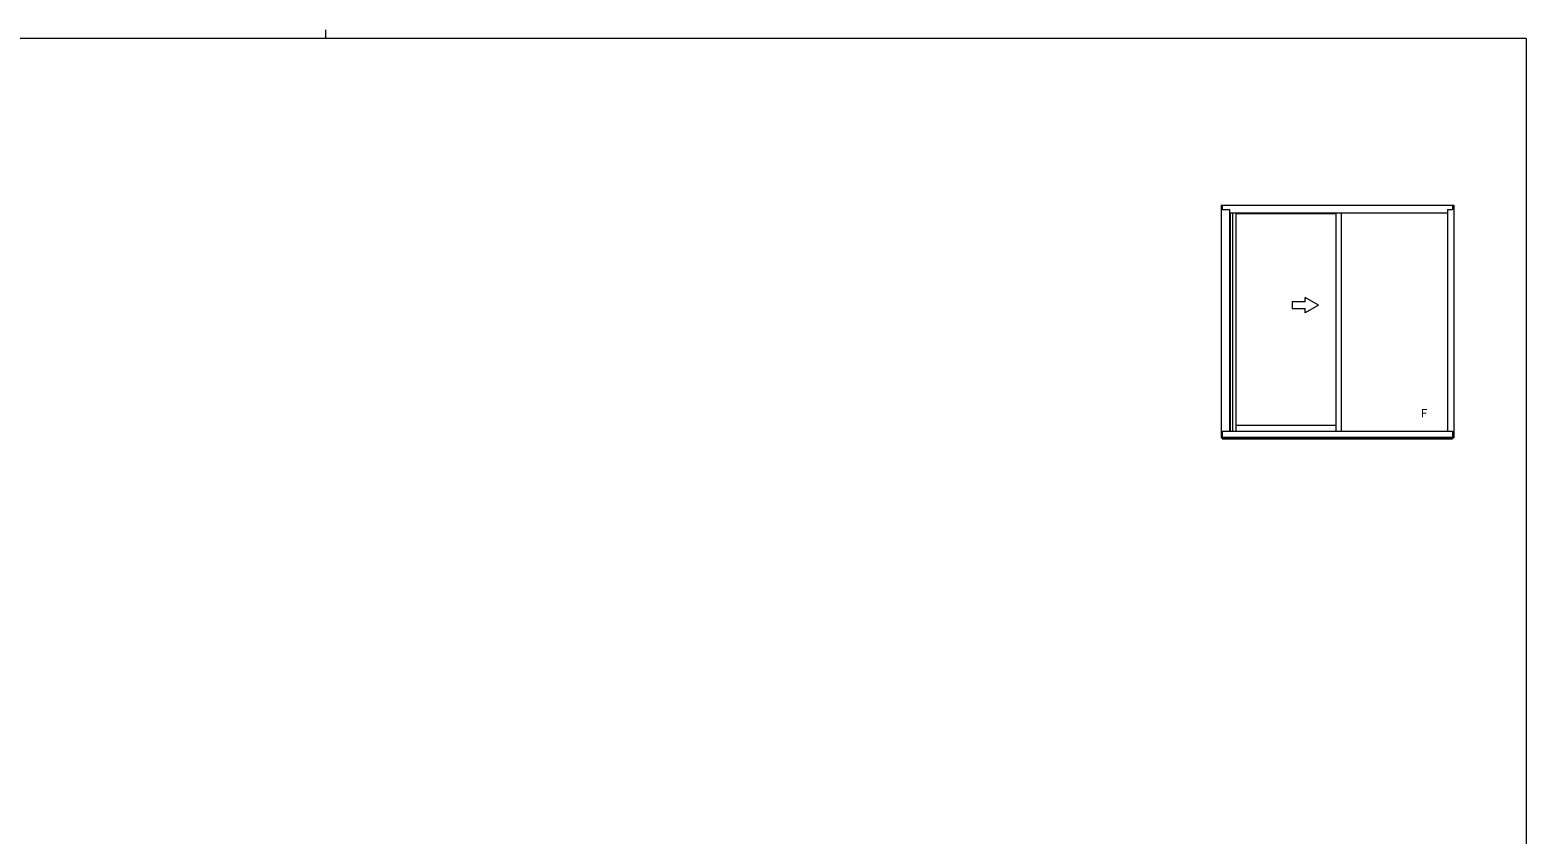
# Model space of a CAD drawing. Units: millimetres, scale not verified. Extents: x -567 to 567, y -403 to 403.
# Drawn here: x -148 to 537, y 35 to 403 of the extents above; entities that cross this region are included whole.
import ezdxf
from ezdxf.enums import TextEntityAlignment as Align

# ---------------------------------------------------------------- set-up
doc = ezdxf.new("R2010")
doc.units = ezdxf.units.MM
doc.header["$LTSCALE"] = 2
doc.layers.add('0-3_YKK_11', color=4, linetype='Continuous', lineweight=9)
doc.layers.add('0-9_YSS_KE', color=7, linetype='Continuous', lineweight=9)
doc.styles.add('ＭＳ ゴシック', font='')
doc.styles.get('ＭＳ ゴシック').set_extended_font_data('MS Gothic')

msp = doc.modelspace()

# ---------------------------------------------------------------- linework, layer by layer
at = {"layer": '0-3_YKK_11'}
for p, q in [((397.606, 322.666), (504.106, 322.666)), ((397.606, 322.666), (397.606, 216.166)), ((398.106, 322.666), (398.106, 320.676)), ((503.606, 322.666), (503.606, 320.676)), ((504.106, 322.666), (504.106, 216.166)), ((398.106, 320.676), (401.356, 320.676)), ((401.356, 320.676), (401.356, 219.166)), ((401.356, 319.166), (501.356, 319.166)), ((401.731, 319.166), (401.731, 219.166)), ((402.731, 319.166), (402.731, 219.166)), ((404.356, 319.166), (404.356, 219.166)), ((404.356, 318.916), (450.118, 318.916)), ((450.118, 319.166), (450.118, 219.166)), ((452.618, 319.166), (452.618, 219.166)), ((501.356, 320.676), (501.356, 219.166)), ((501.356, 320.676), (503.606, 320.676)), ((442.118, 276.881), (436.118, 280.345)), ((436.118, 278.381), (436.118, 280.345)), ((442.118, 276.881), (436.118, 273.417)), ((436.118, 273.417), (436.118, 275.381)), ((404.356, 221.866), (450.118, 221.866)), ((398.106, 216.166), (397.606, 216.166)), ((398.106, 219.166), (503.606, 219.166)), ((398.106, 219.166), (398.106, 215.666)), ((398.106, 216.366), (503.606, 216.366)), ((398.106, 216.247), (503.606, 216.247)), ((398.106, 215.666), (503.606, 215.666))]:
    msp.add_line(p, q, dxfattribs=at)
for points in [[(436.118, 278.381), (430.118, 278.381), (430.118, 275.381), (436.118, 275.381)], [(503.606, 219.166), (503.606, 216.166), (504.106, 216.166)]]:
    msp.add_lwpolyline(points, dxfattribs=at)
at = {"layer": '0-9_YSS_KE'}
for p, q in [((537.274, 399), (-562.726, 399)), ((-12.706, 403), (-12.706, 399)), ((537.274, 399), (537.274, -351))]:
    msp.add_line(p, q, dxfattribs=at)

# ---------------------------------------------------------------- texts
at = {"layer": '0-3_YKK_11', "style": 'ＭＳ ゴシック'}
msp.add_text('Ｆ', height=3.666, dxfattribs=at).set_placement((488.052, 224.381), align=Align.BOTTOM_LEFT)

doc.saveas('drawing.dxf')
